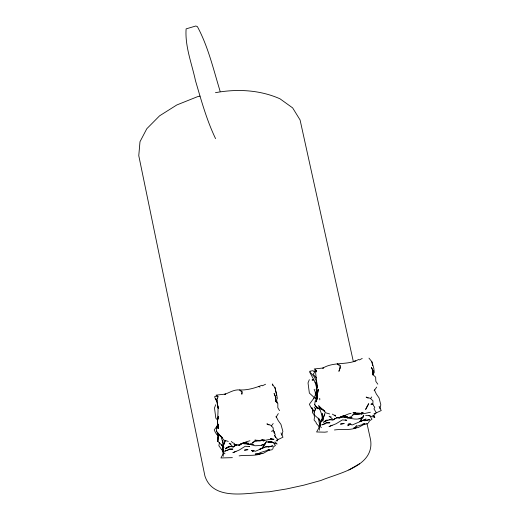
<?xml version="1.0" encoding="UTF-8"?>
<svg xmlns="http://www.w3.org/2000/svg" width="520" height="520" viewBox="0 0 520 520"><rect width="100%" height="100%" fill="white"/><g stroke="black" fill="none" stroke-linecap="round" stroke-linejoin="round"><path stroke-width="0.78" d="M241.858 392.704L241.839 394.251L242.236 391.749L239.616 389.935C234.254 389.344 229.522 392.594 224.686 394.322L225.674 394.056L215.969 395.148L217.341 395.954M319.325 430.203L319.475 424.001L318.37 418.132M274.144 433.024L274.196 431.606L273.019 430.762M217.919 419.075L218.004 417.553L217.464 421.584L218.472 428.578L218.01 424.781L217.009 428.48L218.205 425.549M274.196 431.606L274.105 432.549L275.217 434.272L274.703 435.754L277.7 439.693M219.843 435.207L218.732 434.415L216.327 431.06L216.73 427.187L218.283 424.632M223.841 451.347L223.678 452.81L224.998 453.791M275.425 400.835L275.873 397.625L274.131 393.575L275.873 397.625L275.425 398.996M317.148 407.654L317.688 408.804L314.672 404.567L315.25 400.673L317.558 396.871M217.88 419.282L218.433 416.215L217.451 419.627L217.464 421.584M219.433 442.709L218.862 445.738L223.217 451.698L222.865 450.437L223.217 453.739L220.922 457.964L232.375 457.652M223.373 446.57L222.976 448.617L223.333 444.334L220.948 436.137M368.368 423.059L369.499 420.856L372.001 419.192L369.668 415.682M379.912 408.59L380.835 404.865L379.041 397.885L376.344 394.03L374.354 389.805M281.892 435.168L282.874 431.399L280.95 424.398L278.168 420.524L276.036 416.306M217.834 438.126L218.127 437.021L217.145 434.129M316.284 370.682L315.653 372.964L317.07 386.113L316.882 393.79L317.337 398.067L316.03 401.817L317.421 398.216M224.081 444.412L225.31 440.544L223.262 445.354L223.828 447.597L223.633 446.29M313.781 398.788L314.184 397.521L309.368 393.075L308.022 382.915L309.335 379.672M222.196 449.572L223.399 445.926M217.815 396.949L216.977 399.301L217.159 403.338L218.355 408.33L217.464 404.456C218.888 410.878 217.152 417.209 217.646 423.651M316.933 389.844L315.861 392.853L317.07 394.57M219.089 434.226L217.575 438.237L217.776 441.253L222.547 445.887L222.001 444.893L223.151 450.112L223.256 456.287M215.735 404.69L214.494 407.934L215.819 418.178L217.406 419.861M372.535 372.957L372.99 370.5L371.507 367.51L373.094 371.566L372.678 374.745L372.99 370.5L372.976 374.706L375.661 377.156L375.837 381.368L377.819 384.189M316.947 392.932L316.141 394.869L316.238 397.885M276.965 441.24L277.869 439.069M314.197 412.146L315.887 408.122L314.197 412.146L314.483 415.123L319.69 419.757L320.671 421.59M313.307 410.371L312.37 412.601L313.95 414.596L314.529 416.995L314.08 419.972L316.036 422.338L316.349 423.54L318.565 425.841L318.994 427.752L316.602 431.977L324.838 432.178L327.49 431.795M320.476 422.935L322.426 418.457L322.25 413.524L322.901 420.765L322.517 417.495L321.646 421.882C323.206 417.742 321.392 413.329 319.839 409.448L316.921 407.173L320.392 409.195M374.673 414.707L375.369 413.244M275.704 401.499L277.329 398.346L276.627 394.245L274.905 387.784L272.279 383.942L272.701 385.411M316.271 392.918L314.217 397.755L309.381 404.261L310.778 407.082L313.242 410.287L311.883 407.797L312.988 411.418M216.463 399.925L217.347 398.385M372.769 374.913L374.276 372.353L373.782 368.231L371.956 361.849L368.973 358.137M276.114 417.163L278.33 413.575M361.394 419.016L360.185 420.953L362.973 417.326L363.805 415.135L362.2 417.723M374.147 390.735L376.695 387.082M316.29 393.51L315.361 394.836L315.257 392.054L314.145 389.266M370.5 398.697L371.741 396.929M316.537 396.884L315.244 398.678L316.297 397.495M271.362 425.958L273.202 423.534M217.964 424.885L214.227 429.884L215.52 432.757L218.075 435.968L217.483 434.688M361.582 414.557L362.947 412.887M241.196 443.644L239.714 445.387L237.738 444.912M316.407 370.272L313.163 374.114L316.381 377.891M324.526 421.285L323.538 422.338L327.236 419.972L324.447 421.473L331.247 419.341M217.627 425.497L216.697 426.485L218.225 424.925M341.133 416.754L339.619 418.308L336.453 417.632M341.133 416.604L340.119 417.56L336.648 417.56L339.84 417.274M356.72 425.484L355.368 426.757L365.099 423.722L362.908 423.859M353.997 361.686L354.965 360.789L355.765 360.945L358.553 359.502L359.444 359.912L362.219 358.449M371.547 403.767L370.929 404.332L372.899 403.819L372.97 400.816L370.357 398.346L366.158 397.098L368.141 398.177M231.082 446.401L225.979 448.156L228.456 446.888L225.466 448.923L228.475 446.959M235.833 445.101L233.447 447.109L229.957 446.342M253.851 450.365L252.194 451.757L253.929 450.587M200.018 96.103L197.587 96.655L176.806 104.969L159.582 115.823L146.816 128.713L139.99 141.713L138.769 155.642L204.925 476.028C213.389 502.06 249.321 492.323 268.827 491.842L286.462 488.969L303.7 485.206L320.873 480.493C338.364 473.103 374.725 466.648 370.591 439.868L366.925 423.241M350.149 423.891L347.822 425.763L350.526 424.099L347.906 424.326L351.032 424.209M335.114 418.425L332.859 420.166L328.985 419.51L330.48 419.348M239.668 444.561L242.424 443.235L239.272 444.977L236.125 445.016L233.038 446.934L229.138 443.209L231.082 444.08M268.925 450.157L262.918 453.544L255.21 454.064L259.591 453.804M250.231 443.768L248.865 444.581L244.55 442.981L242.625 443.241L248.482 443.235L244.55 442.981L248.391 444.002L243.919 443.833M348.862 469.931L359.619 463.723M252.239 442.611L254.813 441.226M352.606 414.888L353.899 414.2M226.831 447.753L229.678 446.277M227.806 449.852L229.625 448.988M324.226 423.839L326.417 422.747L329.921 422.799L326.014 422.962L325.306 423.781L321.822 424.866L323.622 424.099M262.373 385.814L265.551 384.235M261.969 385.268C254.956 388.018 247.267 390.371 239.616 389.935L241.865 391.937M239.733 444.762L246.331 441.76L249.931 440.772M276.146 440.492L282.958 437.203L280.989 432.9M235.957 451.308L232.889 452.706L239.239 450.034L245.239 446.251L249.6 446.641L249.125 446.44M332.072 425.217L329.004 426.615L336.135 423.735L342.355 419.913L346.762 420.277L345.189 419.906M262.386 447.889L264.231 447.057M373.841 413.991L381.238 410.54L379.1 406.322M340.632 417.196L343.922 415.734L340.821 417.456L336.908 417.709L333.34 419.75L329.024 416.175L331.201 416.975M227.253 450.138L224.705 451.204L228.033 450.157L228.924 449.287L232.882 449.118L230.275 449.013M259.721 452.777L269.432 449.741L267.852 449.813M261.463 445.172L265.194 443.872L266.435 441.558L262.639 447.46L265.194 443.872L260.819 445.484L255.086 445.77L249.88 444.392M359.008 418.685L362.973 417.326C356.161 421.499 348.966 416.981 341.848 417.287M312.143 380.484L313.677 379.977M234.533 445.504L236.711 444.795M356.804 427.635C349.654 430.709 341.803 428.805 334.438 429.975M341.653 416.494L342.862 416.344L347.464 417.84L350.883 416.825L353.535 414.609L365.281 413.361L370.376 412.25M336.414 417.736L337.734 417.365M338.026 417.417L336.512 417.833L338.013 417.45M351.084 413.368C346.099 413.887 342.108 418.132 337.019 417.553M271.408 431.262L273.312 430.768L273.15 427.804L270.745 425.256L266.897 423.891L268.99 424.95M341.776 416.481L345.54 415.512L341.803 416.397M241.254 443.69L246.519 442.344L242.625 443.241M366.405 420.375L369.544 419.582L364.676 420.765L366.405 420.375L362.954 420.55L359.535 421.571L366.113 419.049L352.307 424.95L348.439 424.177L350.467 424.177M361.192 412.88L363.071 412.432L360.009 413.913L356.856 413.731L353.191 412.685M261.034 440.018L263.289 439.478L259.922 441.051L254.742 440.174M215.469 92.677C236.951 88.719 259.838 89.837 279.994 98.806L292.65 107.9L300.072 119.938L353.314 361.472M367.588 423.722L362.869 424.736L364.273 424.223L358.202 427.609L353.743 428.006L356.038 427.732M267.761 450.606L272.292 449.651M239.129 455.884C246.63 454.63 254.625 456.488 261.898 453.466L258.804 453.843M214.565 396.643L217.393 396.091M355.765 360.945C344.903 364.981 332.911 361.946 322.764 368.166L323.472 367.972L314.217 368.959L315.575 369.759M258.921 440.687L254.677 441.402L251.752 443.703L248.865 444.581L253.838 444.314M270.361 438.646L273.936 439.316C269.315 438.549 264.894 441.246 260.169 440.576M253.091 450.333L251.674 450.476L253.149 450.444M355.934 414.018L357.968 413.835M356.083 414.005L359.716 413.679M268.528 441.935L267.442 441.994L271.369 441.876L272.311 442.104L268.528 441.935L271.369 441.876L277.134 444.06L274.931 441.812M347.464 417.84L352.079 417.664L346.535 417.391M341.848 416.553L347.418 416.416L342.862 416.344L345.8 417.183M253.247 450.411L251.843 450.424L255.417 451.288L264.661 447.187L259.519 449.351C263.543 446.654 268.392 447.129 272.838 445.868L268.288 446.959L269.588 446.693L265.467 446.498M365.632 415.584L369.629 415.688L368.693 415.454L374.829 417.515L373.763 415.324L374.712 417.131L372.658 415.279M353.145 412.789L359.925 413.192M259.422 440.434L255.106 440.18L256.952 440.81L255.469 440.291M313.768 379.548L312.156 379.45L313.553 379.762M353.191 412.834L355.446 412.99L354.068 412.51M313.918 371.325L316.245 371.534M329.693 413.978L325.403 412.698L323.2 410.072L324.987 411.333L320.041 407.953L318.611 405.691L322.751 409.89L320.71 407.999L324.363 410.813M270.342 438.672L271.733 439.004M228.28 441.409L223.944 440.122L221.748 437.469M315.4 371.631L312.533 370.721L309.686 371.28L310.707 372.288M236.125 445.016L233.922 444.256L236.438 445.133M234.656 443.501L232.96 442.91L231.257 441.467M258.531 386.516L260 387.075M316.433 370.532L315.133 370.006L316.401 370.552M314.808 370.253L316.713 371.15M217.178 396.286L218.446 396.897M372.086 403.956L373.399 404.755L373.49 405.639L374.797 407.297L373.965 408.85L376.382 412.906M339.105 365.339L337.22 363.909L340.45 365.541L340.158 367.998L338.897 371.319L340.035 368.128L339.833 366.587M222.541 437.684L219.472 435.318L221.728 437.164L220.688 436.104M221.728 437.164L219.154 435.175L217.568 432.933L219.648 435.051M332.339 414.115L335.666 416.15L334.88 415.012M218.27 433.778L219.343 434.72M321.392 427.629L320.3 426.595L319.911 422.857L320.548 424.905M275.346 400.901L277.843 403.423L277.817 407.719L279.533 410.644M311.031 373.262L314.087 376.519L316.342 380.965M215.43 398.769L217.275 401.011M317.038 390.891L316.101 389.643L317.174 386.36L316.667 381.602M216.327 431.06L218.732 434.415M273.585 442.839L275.399 445.451L273.28 447.018L272.786 449.059M314.672 404.567L316.947 407.921M318.942 418.613L320.405 422.227L320.6 425.646M314.164 407.043L315.478 409.097M315.855 383.325L314.997 381.966L316.803 388.414M315.347 382.544L309.634 372.053M217.542 403.26L214.747 397.358M215.572 138.632C206.667 120.166 201.24 100.243 195.468 80.639C191.834 63.635 184.886 46.436 186.108 28.873L195.826 26L197.399 26.631C208.052 46.364 213.213 68.555 219.707 89.888L220.103 91.416M218.374 433.68L219.024 435.123M274.683 435.26L275.529 437.541M222.001 444.893L223.054 447.804M275.028 387.303L276.594 395.369M319.683 406.588L320.041 407.953M371.703 361.472L372.723 365.612M223.34 446.732L222.787 440.407M223.489 449.885L223.678 452.81L223.411 449.787M316.726 386.016L316.901 387.465M276.868 400.719L277.089 402.916M316.817 385.762L316.933 387.381M319.722 398.32L319.787 399.815M218.042 432.959L218.075 433.921M317.284 394.765L317.278 396.871L317.649 390.812L317.284 394.765L318.331 389.415L317.284 394.765M322.953 418.373L322.79 419.803L324.896 413.621L322.953 418.373M218.368 436.976L217.776 441.253L218.368 436.976M366.782 407.173L365.638 409.442L368.713 403.689L366.782 407.173M264.453 440.011L263.633 441.123L264.453 440.024M247.28 449.683L244.406 450.164L248.014 449.67L247.28 449.683M343.057 423.676L340.425 424.093L344.201 423.553L343.057 423.676"/></g></svg>
